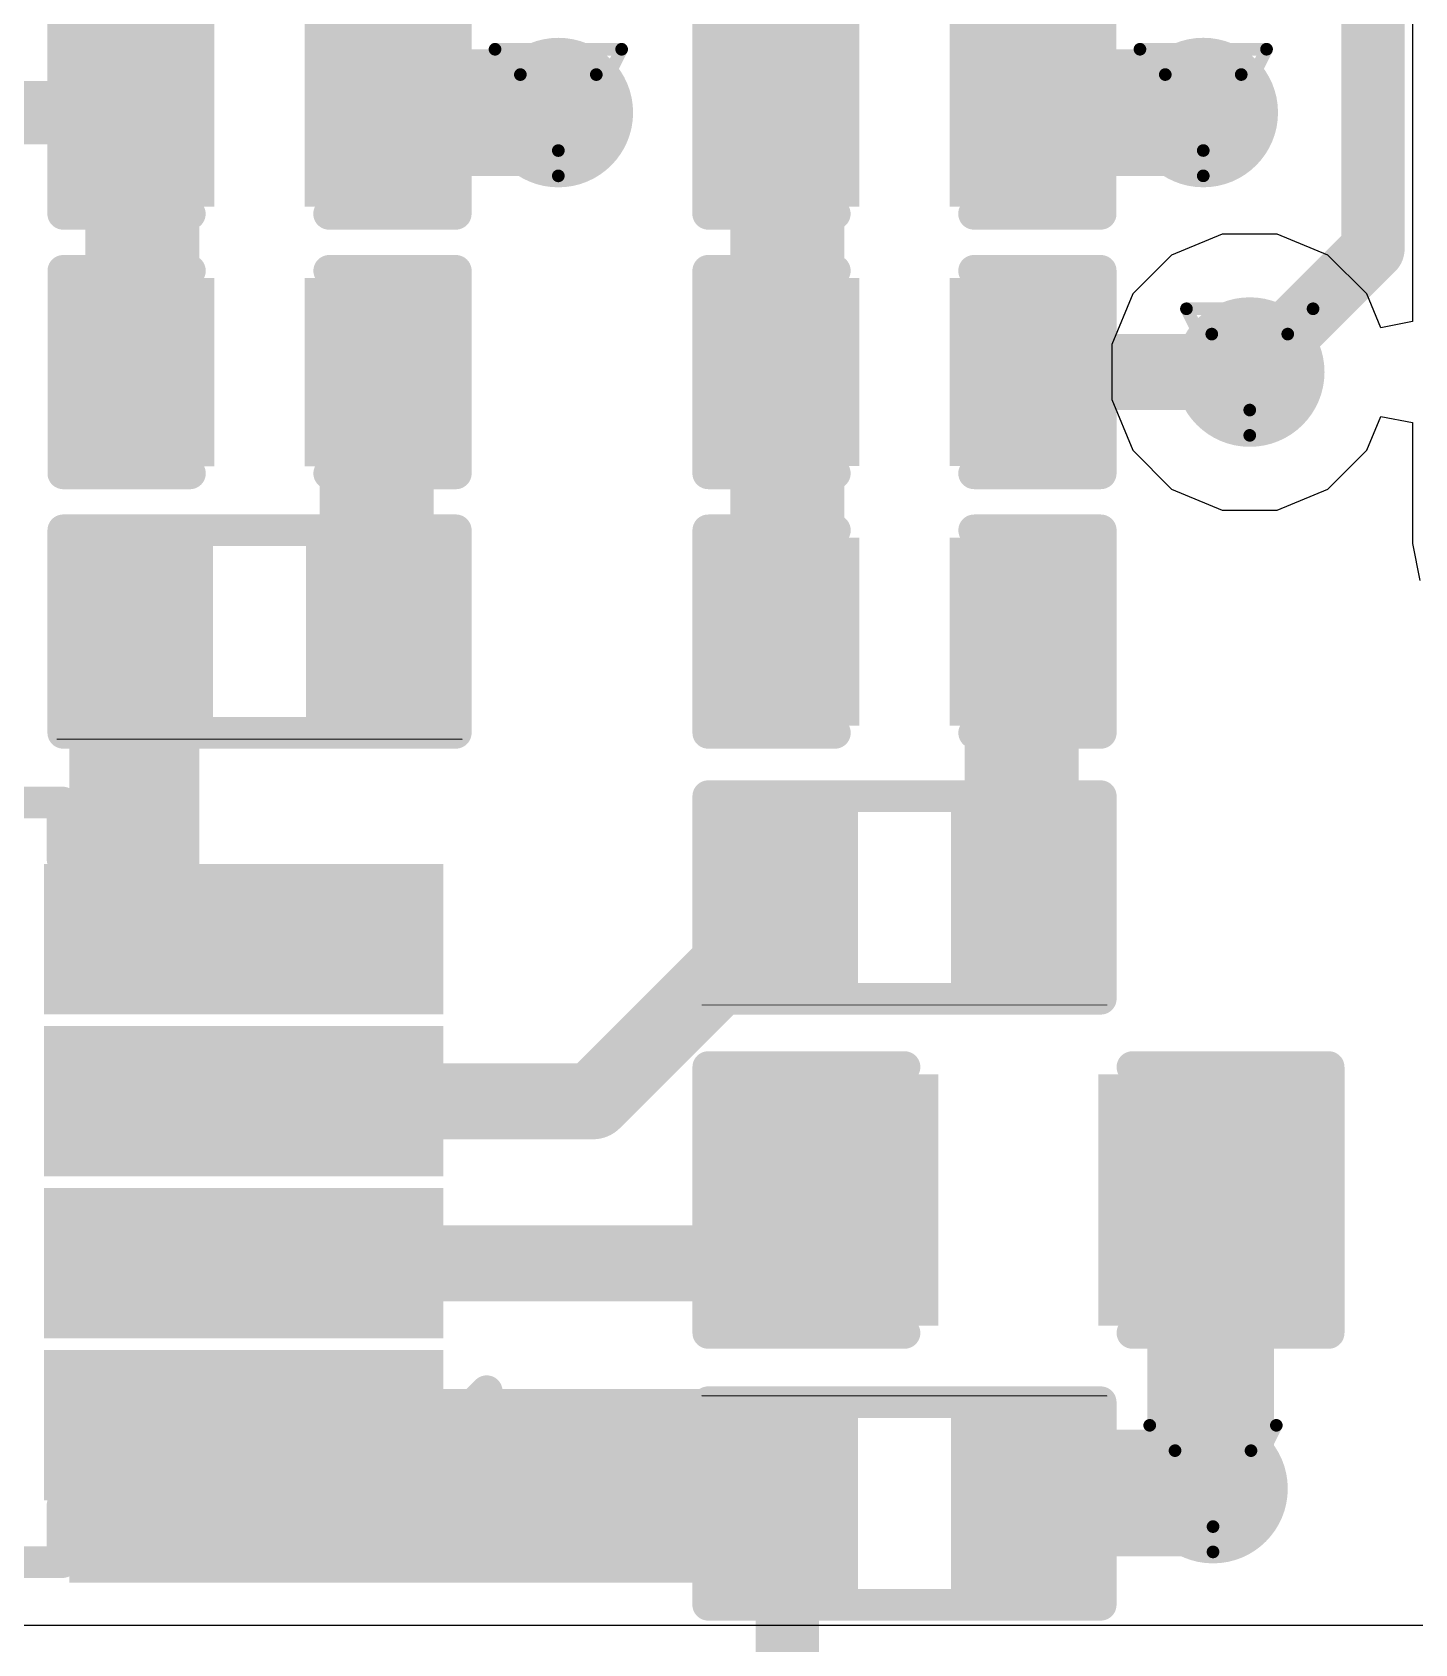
# Model space of a CAD drawing. Header units: inches. Extents: x -1 to 208, y -10 to 150.
# Drawn here: x 15.98 to 21.53, y 30 to 36.47 of the extents above; entities that cross this region are included whole.
import ezdxf

# ---------------------------------------------------------------- set-up
doc = ezdxf.new("R2010")
doc.units = ezdxf.units.IN
for name, color, linetype in [('Bottom Layer', 5, 'Continuous'), ('Drill Drawing', 1, 'Continuous'), ('Top Layer', 1, 'Continuous'), ('Top Overlay', 2, 'Continuous'), ('Top Paste', 8, 'Continuous'), ('Top Solder', 216, 'Continuous'), ('Via Holes', 16, 'Continuous')]:
    doc.layers.add(name, color=color, linetype=linetype)

# ---------------------------------------------------------------- blocks, each defined once
blk = doc.blocks.new('C___0603_1')
at = {"layer": 'Top Layer'}
for points in [[(-0.3809999999999999, 0.4445), (-0.3809999999999999, -0.4445), (-1.143, -0.4445), (-1.143, 0.4445)], [(1.143, 0.4445), (1.143, -0.4445), (0.3809999999999999, -0.4445), (0.3809999999999999, 0.4445)]]:
    blk.add_hatch(color=1, dxfattribs=at).paths.add_polyline_path(points)
at = {"layer": 'Top Paste'}
for points in [[(-0.3809999999999999, 0.4445), (-0.3809999999999999, -0.4445), (-1.143, -0.4445), (-1.143, 0.4445)], [(1.143, 0.4445), (1.143, -0.4445), (0.3809999999999999, -0.4445), (0.3809999999999999, 0.4445)]]:
    blk.add_hatch(color=8, dxfattribs=at).paths.add_polyline_path(points)
at = {"layer": 'Top Solder'}
for points in [[(-0.3210001199999999, 0.50449988), (-0.3210001199999999, -0.50449988), (-1.20299988, -0.50449988), (-1.20299988, 0.50449988)], [(1.20299988, 0.50449988), (1.20299988, -0.50449988), (0.3210001199999999, -0.50449988), (0.3210001199999999, 0.50449988)]]:
    blk.add_hatch(color=216, dxfattribs=at).paths.add_polyline_path(points)
at = {"layer": 'Top Overlay', "const_width": 0.127}
for points in [[(-1.2446, 0.5334), (-1.2446, -0.5334)], [(-0.4571999999999999, 0.5334), (-1.2446, 0.5334)], [(1.2446, 0.5334), (0.4571999999999999, 0.5334)], [(1.2446, 0.5334), (1.2446, -0.5334)], [(-0.4571999999999999, -0.5334), (-1.2446, -0.5334)], [(1.2446, -0.5334), (0.4571999999999999, -0.5334)]]:
    blk.add_lwpolyline(points, dxfattribs=at)
at = {"layer": 'Top Overlay', "const_width": 0.0635}
for points in [[(-1.27635, 0.5334, 1), (-1.21285, 0.5334, 1)], [(-1.27635, 0.5334, 1), (-1.21285, 0.5334, 1)], [(-0.4889499999999999, 0.5334, 1), (-0.42545, 0.5334, 1)], [(0.42545, 0.5334, 1), (0.4889499999999999, 0.5334, 1)], [(1.21285, 0.5334, 1), (1.27635, 0.5334, 1)], [(1.21285, 0.5334, 1), (1.27635, 0.5334, 1)], [(-1.27635, -0.5334, 1), (-1.21285, -0.5334, 1)], [(-1.27635, -0.5334, 1), (-1.21285, -0.5334, 1)], [(-0.4889499999999999, -0.5334, 1), (-0.42545, -0.5334, 1)], [(0.42545, -0.5334, 1), (0.4889499999999999, -0.5334, 1)], [(1.21285, -0.5334, 1), (1.27635, -0.5334, 1)], [(1.21285, -0.5334, 1), (1.27635, -0.5334, 1)]]:
    blk.add_lwpolyline(points, format="xyb", close=True, dxfattribs=at)
blk = doc.blocks.new('8_MSOP__0_118___3_00___W______11')
at = {"layer": 'Top Layer'}
for points in [[(-1.50000081, 1.17500146), (-1.50000081, 0.7750022599999999), (-2.90000055, 0.7750022599999999), (-2.90000055, 1.17500146)], [(2.90000055, 1.17500146), (2.90000055, 0.7750022599999999), (1.50000081, 0.7750022599999999), (1.50000081, 1.17500146)], [(-1.50000081, 0.52500022), (-1.50000081, 0.12500102), (-2.90000055, 0.1250010199999999), (-2.90000055, 0.52500022)], [(2.90000055, 0.52500022), (2.90000055, 0.12500102), (1.50000081, 0.1250010199999999), (1.50000081, 0.52500022)], [(-1.50000081, -0.12499848), (-1.50000081, -0.5249976799999999), (-2.90000055, -0.5249976799999999), (-2.90000055, -0.12499848)], [(2.90000055, -0.12499848), (2.90000055, -0.5249976799999999), (1.50000081, -0.5249976799999999), (1.50000081, -0.12499848)], [(-1.50000081, -0.77499972), (-1.50000081, -1.17499892), (-2.90000055, -1.17499892), (-2.90000055, -0.77499972)], [(2.90000055, -0.77499972), (2.90000055, -1.17499892), (1.50000081, -1.17499892), (1.50000081, -0.77499972)]]:
    blk.add_hatch(color=1, dxfattribs=at).paths.add_polyline_path(points)
at = {"layer": 'Top Paste'}
for points in [[(-1.50000081, 1.17500146), (-1.50000081, 0.7750022599999999), (-2.90000055, 0.7750022599999999), (-2.90000055, 1.17500146)], [(2.90000055, 1.17500146), (2.90000055, 0.7750022599999999), (1.50000081, 0.7750022599999999), (1.50000081, 1.17500146)], [(-1.50000081, 0.52500022), (-1.50000081, 0.12500102), (-2.90000055, 0.1250010199999999), (-2.90000055, 0.52500022)], [(2.90000055, 0.52500022), (2.90000055, 0.12500102), (1.50000081, 0.1250010199999999), (1.50000081, 0.52500022)], [(-1.50000081, -0.12499848), (-1.50000081, -0.5249976799999999), (-2.90000055, -0.5249976799999999), (-2.90000055, -0.12499848)], [(2.90000055, -0.12499848), (2.90000055, -0.5249976799999999), (1.50000081, -0.5249976799999999), (1.50000081, -0.12499848)], [(-1.50000081, -0.77499972), (-1.50000081, -1.17499892), (-2.90000055, -1.17499892), (-2.90000055, -0.77499972)], [(2.90000055, -0.77499972), (2.90000055, -1.17499892), (1.50000081, -1.17499892), (1.50000081, -0.77499972)]]:
    blk.add_hatch(color=8, dxfattribs=at).paths.add_polyline_path(points)
at = {"layer": 'Top Solder'}
for points in [[(-1.39840081, 1.27660146), (-1.39840081, 0.67340226), (-3.00160055, 0.67340226), (-3.00160055, 1.27660146)], [(3.00160055, 1.27660146), (3.00160055, 0.67340226), (1.39840081, 0.67340226), (1.39840081, 1.27660146)], [(-1.39840081, 0.62660022), (-1.39840081, 0.02340102), (-3.00160055, 0.02340102), (-3.00160055, 0.62660022)], [(3.00160055, 0.62660022), (3.00160055, 0.02340102), (1.39840081, 0.02340102), (1.39840081, 0.62660022)], [(-1.39840081, -0.02339848), (-1.39840081, -0.6265976799999999), (-3.00160055, -0.6265976799999999), (-3.00160055, -0.02339848)], [(3.00160055, -0.02339848), (3.00160055, -0.6265976799999999), (1.39840081, -0.6265976799999999), (1.39840081, -0.02339848)], [(-1.39840081, -0.6733997199999999), (-1.39840081, -1.27659892), (-3.00160055, -1.27659892), (-3.00160055, -0.6733997199999999)], [(3.00160055, -0.6733997199999999), (3.00160055, -1.27659892), (1.39840081, -1.27659892), (1.39840081, -0.6733997199999999)]]:
    blk.add_hatch(color=216, dxfattribs=at).paths.add_polyline_path(points)
at = {"layer": 'Top Overlay', "const_width": 0.127}
for points in [[(-1.4732, 1.524), (-1.4732, 1.2954)], [(1.4732, 1.524), (-1.4732, 1.524)], [(1.4732, 1.524), (1.4732, 1.2954)], [(-3.175, 1.0922), (-3.175, 0.8382)], [(-3.048, 0.9652), (-3.175, 1.0922)], [(-3.048, 0.9652), (-3.175, 0.8382)], [(-1.4732, -1.29539746), (-1.4732, -1.52399746)], [(1.4732, -1.29539746), (1.4732, -1.52399746)], [(1.4732, -1.52399746), (-1.4732, -1.52399746)]]:
    blk.add_lwpolyline(points, dxfattribs=at)
at = {"layer": 'Top Overlay', "const_width": 0.0635}
for points in [[(-1.50495, 1.524, 1), (-1.44145, 1.524, 1)], [(-1.50495, 1.524, 1), (-1.44145, 1.524, 1)], [(1.44145, 1.524, 1), (1.50495, 1.524, 1)], [(1.44145, 1.524, 1), (1.50495, 1.524, 1)], [(-1.50495, 1.2954, 1), (-1.44145, 1.2954, 1)], [(1.44145, 1.2954, 1), (1.50495, 1.2954, 1)], [(-3.20675, 1.0922, 1), (-3.14325, 1.0922, 1)], [(-3.20675, 1.0922, 1), (-3.14325, 1.0922, 1)], [(-3.07975, 0.9652, 1), (-3.01625, 0.9652, 1)], [(-3.07975, 0.9652, 1), (-3.01625, 0.9652, 1)], [(-3.20675, 0.8382, 1), (-3.14325, 0.8382, 1)], [(-3.20675, 0.8382, 1), (-3.14325, 0.8382, 1)], [(-1.50495, -1.29539746, 1), (-1.44145, -1.29539746, 1)], [(1.44145, -1.29539746, 1), (1.50495, -1.29539746, 1)], [(-1.50495, -1.52399746, 1), (-1.44145, -1.52399746, 1)], [(-1.50495, -1.52399746, 1), (-1.44145, -1.52399746, 1)], [(1.44145, -1.52399746, 1), (1.50495, -1.52399746, 1)], [(1.44145, -1.52399746, 1), (1.50495, -1.52399746, 1)]]:
    blk.add_lwpolyline(points, format="xyb", close=True, dxfattribs=at)
blk = doc.blocks.new('R___0402_27')
at = {"layer": 'Top Layer'}
for points in [[(-0.6985, -0.3175), (-0.6985, 0.3175), (-0.2412999999999999, 0.3175), (-0.2413, -0.3175)], [(0.2412999999999999, -0.3175), (0.2413, 0.3175), (0.6985, 0.3175), (0.6985, -0.3175)]]:
    blk.add_hatch(color=1, dxfattribs=at).paths.add_polyline_path(points)
at = {"layer": 'Top Paste'}
for points in [[(-0.6985, -0.3175), (-0.6985, 0.3175), (-0.2412999999999999, 0.3175), (-0.2413, -0.3175)], [(0.2412999999999999, -0.3175), (0.2413, 0.3175), (0.6985, 0.3175), (0.6985, -0.3175)]]:
    blk.add_hatch(color=8, dxfattribs=at).paths.add_polyline_path(points)
at = {"layer": 'Top Solder'}
for points in [[(-0.75350116, -0.37250116), (-0.75350116, 0.37250116), (-0.1862988399999999, 0.37250116), (-0.18629884, -0.37250116)], [(0.1862988399999999, -0.37250116), (0.18629884, 0.37250116), (0.75350116, 0.37250116), (0.75350116, -0.37250116)]]:
    blk.add_hatch(color=216, dxfattribs=at).paths.add_polyline_path(points)
at = {"layer": 'Top Overlay'}
for points, const_width in [([(0.7874, 0.4064), (-0.7874, 0.4064)], 0.127), ([(-0.7874, 0.4064), (-0.7874, -0.4064)], 0.127), ([(0.7874, 0.4064), (0.7874, -0.4064)], 0.127), ([(0.7874, -0.4064), (-0.7874, -0.4064)], 0.127), ([(0.8128, -0.4318), (-0.8128, -0.4318)], 0.0032258)]:
    blk.add_lwpolyline(points, dxfattribs=dict(at, const_width=const_width))
for points, const_width in [([(-0.8191499999999999, 0.4064, 1), (-0.7556499999999999, 0.4064, 1)], 0.0635), ([(-0.8191499999999999, 0.4064, 1), (-0.7556499999999999, 0.4064, 1)], 0.0635), ([(0.7556499999999999, 0.4064, 1), (0.8191499999999999, 0.4064, 1)], 0.0635), ([(0.7556499999999999, 0.4064, 1), (0.8191499999999999, 0.4064, 1)], 0.0635), ([(-0.8191499999999999, -0.4064, 1), (-0.7556499999999999, -0.4064, 1)], 0.0635), ([(-0.8191499999999999, -0.4064, 1), (-0.7556499999999999, -0.4064, 1)], 0.0635), ([(0.7556499999999999, -0.4064, 1), (0.8191499999999999, -0.4064, 1)], 0.0635), ([(0.7556499999999999, -0.4064, 1), (0.8191499999999999, -0.4064, 1)], 0.0635), ([(-0.81360518, -0.4318, 1), (-0.8119948199999999, -0.4318, 1)], 0.0016129), ([(0.8119948199999999, -0.4318, 1), (0.81360518, -0.4318, 1)], 0.0016129)]:
    blk.add_lwpolyline(points, format="xyb", close=True, dxfattribs=dict(at, const_width=const_width))
blk = doc.blocks.new('R___0402_47')
at = {"layer": 'Top Layer'}
for points in [[(-0.6985, -0.3175), (-0.6985, 0.3175), (-0.2412999999999999, 0.3175), (-0.2413, -0.3175)], [(0.2412999999999999, -0.3175), (0.2413, 0.3175), (0.6985, 0.3175), (0.6985, -0.3175)]]:
    blk.add_hatch(color=1, dxfattribs=at).paths.add_polyline_path(points)
at = {"layer": 'Top Paste'}
for points in [[(-0.6985, -0.3175), (-0.6985, 0.3175), (-0.2412999999999999, 0.3175), (-0.2413, -0.3175)], [(0.2412999999999999, -0.3175), (0.2413, 0.3175), (0.6985, 0.3175), (0.6985, -0.3175)]]:
    blk.add_hatch(color=8, dxfattribs=at).paths.add_polyline_path(points)
at = {"layer": 'Top Solder'}
for points in [[(-0.75350116, -0.37250116), (-0.75350116, 0.37250116), (-0.1862988399999999, 0.37250116), (-0.18629884, -0.37250116)], [(0.1862988399999999, -0.37250116), (0.18629884, 0.37250116), (0.75350116, 0.37250116), (0.75350116, -0.37250116)]]:
    blk.add_hatch(color=216, dxfattribs=at).paths.add_polyline_path(points)
at = {"layer": 'Top Overlay'}
for points, const_width in [([(-0.7874, -0.4064), (-0.7874, 0.4064)], 0.127), ([(-0.7874, 0.4064), (0.7874, 0.4064)], 0.127), ([(0.7874, -0.4064), (0.7874, 0.4064)], 0.127), ([(-0.7874, -0.4064), (0.7874, -0.4064)], 0.127), ([(-0.8128, -0.4318), (0.8128, -0.4318)], 0.0032258)]:
    blk.add_lwpolyline(points, dxfattribs=dict(at, const_width=const_width))
for points, const_width in [([(-0.8191499999999999, 0.4064, 1), (-0.7556499999999999, 0.4064, 1)], 0.0635), ([(-0.8191499999999999, 0.4064, 1), (-0.7556499999999999, 0.4064, 1)], 0.0635), ([(0.7556499999999999, 0.4064, 1), (0.8191499999999999, 0.4064, 1)], 0.0635), ([(0.7556499999999999, 0.4064, 1), (0.8191499999999999, 0.4064, 1)], 0.0635), ([(-0.8191499999999999, -0.4064, 1), (-0.7556499999999999, -0.4064, 1)], 0.0635), ([(-0.8191499999999999, -0.4064, 1), (-0.7556499999999999, -0.4064, 1)], 0.0635), ([(0.7556499999999999, -0.4064, 1), (0.8191499999999999, -0.4064, 1)], 0.0635), ([(0.7556499999999999, -0.4064, 1), (0.8191499999999999, -0.4064, 1)], 0.0635), ([(-0.81360518, -0.4318, 1), (-0.8119948199999999, -0.4318, 1)], 0.0016129), ([(0.8119948199999999, -0.4318, 1), (0.81360518, -0.4318, 1)], 0.0016129)]:
    blk.add_lwpolyline(points, format="xyb", close=True, dxfattribs=dict(at, const_width=const_width))
blk = doc.blocks.new('R___0402_51')
at = {"layer": 'Top Layer'}
for points in [[(-0.6985, -0.3175), (-0.6985, 0.3175), (-0.2412999999999999, 0.3175), (-0.2413, -0.3175)], [(0.2412999999999999, -0.3175), (0.2413, 0.3175), (0.6985, 0.3175), (0.6985, -0.3175)]]:
    blk.add_hatch(color=1, dxfattribs=at).paths.add_polyline_path(points)
at = {"layer": 'Top Paste'}
for points in [[(-0.6985, -0.3175), (-0.6985, 0.3175), (-0.2412999999999999, 0.3175), (-0.2413, -0.3175)], [(0.2412999999999999, -0.3175), (0.2413, 0.3175), (0.6985, 0.3175), (0.6985, -0.3175)]]:
    blk.add_hatch(color=8, dxfattribs=at).paths.add_polyline_path(points)
at = {"layer": 'Top Solder'}
for points in [[(-0.75350116, -0.37250116), (-0.75350116, 0.37250116), (-0.1862988399999999, 0.37250116), (-0.18629884, -0.37250116)], [(0.1862988399999999, -0.37250116), (0.18629884, 0.37250116), (0.75350116, 0.37250116), (0.75350116, -0.37250116)]]:
    blk.add_hatch(color=216, dxfattribs=at).paths.add_polyline_path(points)
at = {"layer": 'Top Overlay'}
for points, const_width in [([(-0.7874, -0.4064), (-0.7874, 0.4064)], 0.127), ([(-0.7874, 0.4064), (0.7874, 0.4064)], 0.127), ([(0.7874, -0.4064), (0.7874, 0.4064)], 0.127), ([(-0.7874, -0.4064), (0.7874, -0.4064)], 0.127), ([(-0.8128, -0.4318), (0.8128, -0.4318)], 0.0032258)]:
    blk.add_lwpolyline(points, dxfattribs=dict(at, const_width=const_width))
for points, const_width in [([(-0.8191499999999999, 0.4064, 1), (-0.7556499999999999, 0.4064, 1)], 0.0635), ([(-0.8191499999999999, 0.4064, 1), (-0.7556499999999999, 0.4064, 1)], 0.0635), ([(0.7556499999999999, 0.4064, 1), (0.8191499999999999, 0.4064, 1)], 0.0635), ([(0.7556499999999999, 0.4064, 1), (0.8191499999999999, 0.4064, 1)], 0.0635), ([(-0.8191499999999999, -0.4064, 1), (-0.7556499999999999, -0.4064, 1)], 0.0635), ([(-0.8191499999999999, -0.4064, 1), (-0.7556499999999999, -0.4064, 1)], 0.0635), ([(0.7556499999999999, -0.4064, 1), (0.8191499999999999, -0.4064, 1)], 0.0635), ([(0.7556499999999999, -0.4064, 1), (0.8191499999999999, -0.4064, 1)], 0.0635), ([(-0.81360518, -0.4318, 1), (-0.8119948199999999, -0.4318, 1)], 0.0016129), ([(0.8119948199999999, -0.4318, 1), (0.81360518, -0.4318, 1)], 0.0016129)]:
    blk.add_lwpolyline(points, format="xyb", close=True, dxfattribs=dict(at, const_width=const_width))
blk = doc.blocks.new('C___0402_147')
at = {"layer": 'Top Layer'}
for points in [[(-0.6985, -0.3175), (-0.6985, 0.3175), (-0.2412999999999999, 0.3175), (-0.2413, -0.3175)], [(0.2412999999999999, -0.3175), (0.2413, 0.3175), (0.6985, 0.3175), (0.6985, -0.3175)]]:
    blk.add_hatch(color=1, dxfattribs=at).paths.add_polyline_path(points)
at = {"layer": 'Top Paste'}
for points in [[(-0.6985, -0.3175), (-0.6985, 0.3175), (-0.2412999999999999, 0.3175), (-0.2413, -0.3175)], [(0.2412999999999999, -0.3175), (0.2413, 0.3175), (0.6985, 0.3175), (0.6985, -0.3175)]]:
    blk.add_hatch(color=8, dxfattribs=at).paths.add_polyline_path(points)
at = {"layer": 'Top Solder'}
for points in [[(-0.7584998799999999, -0.37749988), (-0.7584998799999999, 0.37749988), (-0.18130012, 0.37749988), (-0.18130012, -0.37749988)], [(0.18130012, -0.37749988), (0.18130012, 0.37749988), (0.7584998799999999, 0.37749988), (0.7584998799999999, -0.37749988)]]:
    blk.add_hatch(color=216, dxfattribs=at).paths.add_polyline_path(points)
at = {"layer": 'Top Overlay', "const_width": 0.127}
for points in [[(-0.2794, 0.4064), (-0.7874, 0.4064)], [(-0.7874, 0.4064), (-0.7874, -0.4064)], [(0.7874, 0.4064), (0.2794, 0.4064)], [(0.7874, 0.4064), (0.7874, -0.4064)], [(-0.2794, -0.4064), (-0.7874, -0.4064)], [(0.7874, -0.4064), (0.2794, -0.4064)]]:
    blk.add_lwpolyline(points, dxfattribs=at)
at = {"layer": 'Top Overlay', "const_width": 0.0635}
for points in [[(-0.8191499999999999, 0.4064, 1), (-0.7556499999999999, 0.4064, 1)], [(-0.8191499999999999, 0.4064, 1), (-0.7556499999999999, 0.4064, 1)], [(-0.31115, 0.4064, 1), (-0.24765, 0.4064, 1)], [(0.24765, 0.4064, 1), (0.31115, 0.4064, 1)], [(0.7556499999999999, 0.4064, 1), (0.8191499999999999, 0.4064, 1)], [(0.7556499999999999, 0.4064, 1), (0.8191499999999999, 0.4064, 1)], [(-0.8191499999999999, -0.4064, 1), (-0.7556499999999999, -0.4064, 1)], [(-0.8191499999999999, -0.4064, 1), (-0.7556499999999999, -0.4064, 1)], [(-0.31115, -0.4064, 1), (-0.24765, -0.4064, 1)], [(0.24765, -0.4064, 1), (0.31115, -0.4064, 1)], [(0.7556499999999999, -0.4064, 1), (0.8191499999999999, -0.4064, 1)], [(0.7556499999999999, -0.4064, 1), (0.8191499999999999, -0.4064, 1)]]:
    blk.add_lwpolyline(points, format="xyb", close=True, dxfattribs=at)
blk = doc.blocks.new('C___0402_148')
at = {"layer": 'Top Layer'}
for points in [[(-0.6985, -0.3175), (-0.6985, 0.3175), (-0.2412999999999999, 0.3175), (-0.2413, -0.3175)], [(0.2412999999999999, -0.3175), (0.2413, 0.3175), (0.6985, 0.3175), (0.6985, -0.3175)]]:
    blk.add_hatch(color=1, dxfattribs=at).paths.add_polyline_path(points)
at = {"layer": 'Top Paste'}
for points in [[(-0.6985, -0.3175), (-0.6985, 0.3175), (-0.2412999999999999, 0.3175), (-0.2413, -0.3175)], [(0.2412999999999999, -0.3175), (0.2413, 0.3175), (0.6985, 0.3175), (0.6985, -0.3175)]]:
    blk.add_hatch(color=8, dxfattribs=at).paths.add_polyline_path(points)
at = {"layer": 'Top Solder'}
for points in [[(-0.7584998799999999, -0.37749988), (-0.7584998799999999, 0.37749988), (-0.18130012, 0.37749988), (-0.18130012, -0.37749988)], [(0.18130012, -0.37749988), (0.18130012, 0.37749988), (0.7584998799999999, 0.37749988), (0.7584998799999999, -0.37749988)]]:
    blk.add_hatch(color=216, dxfattribs=at).paths.add_polyline_path(points)
at = {"layer": 'Top Overlay', "const_width": 0.127}
for points in [[(-0.2794, 0.4064), (-0.7874, 0.4064)], [(-0.7874, 0.4064), (-0.7874, -0.4064)], [(0.7874, 0.4064), (0.2794, 0.4064)], [(0.7874, 0.4064), (0.7874, -0.4064)], [(-0.2794, -0.4064), (-0.7874, -0.4064)], [(0.7874, -0.4064), (0.2794, -0.4064)]]:
    blk.add_lwpolyline(points, dxfattribs=at)
at = {"layer": 'Top Overlay', "const_width": 0.0635}
for points in [[(-0.8191499999999999, 0.4064, 1), (-0.7556499999999999, 0.4064, 1)], [(-0.8191499999999999, 0.4064, 1), (-0.7556499999999999, 0.4064, 1)], [(-0.31115, 0.4064, 1), (-0.24765, 0.4064, 1)], [(0.24765, 0.4064, 1), (0.31115, 0.4064, 1)], [(0.7556499999999999, 0.4064, 1), (0.8191499999999999, 0.4064, 1)], [(0.7556499999999999, 0.4064, 1), (0.8191499999999999, 0.4064, 1)], [(-0.8191499999999999, -0.4064, 1), (-0.7556499999999999, -0.4064, 1)], [(-0.8191499999999999, -0.4064, 1), (-0.7556499999999999, -0.4064, 1)], [(-0.31115, -0.4064, 1), (-0.24765, -0.4064, 1)], [(0.24765, -0.4064, 1), (0.31115, -0.4064, 1)], [(0.7556499999999999, -0.4064, 1), (0.8191499999999999, -0.4064, 1)], [(0.7556499999999999, -0.4064, 1), (0.8191499999999999, -0.4064, 1)]]:
    blk.add_lwpolyline(points, format="xyb", close=True, dxfattribs=at)
blk = doc.blocks.new('C___0402_149')
at = {"layer": 'Top Layer'}
for points in [[(-0.6985, -0.3175), (-0.6985, 0.3175), (-0.2412999999999999, 0.3175), (-0.2413, -0.3175)], [(0.2412999999999999, -0.3175), (0.2413, 0.3175), (0.6985, 0.3175), (0.6985, -0.3175)]]:
    blk.add_hatch(color=1, dxfattribs=at).paths.add_polyline_path(points)
at = {"layer": 'Top Paste'}
for points in [[(-0.6985, -0.3175), (-0.6985, 0.3175), (-0.2412999999999999, 0.3175), (-0.2413, -0.3175)], [(0.2412999999999999, -0.3175), (0.2413, 0.3175), (0.6985, 0.3175), (0.6985, -0.3175)]]:
    blk.add_hatch(color=8, dxfattribs=at).paths.add_polyline_path(points)
at = {"layer": 'Top Solder'}
for points in [[(-0.7584998799999999, -0.37749988), (-0.7584998799999999, 0.37749988), (-0.18130012, 0.37749988), (-0.18130012, -0.37749988)], [(0.18130012, -0.37749988), (0.18130012, 0.37749988), (0.7584998799999999, 0.37749988), (0.7584998799999999, -0.37749988)]]:
    blk.add_hatch(color=216, dxfattribs=at).paths.add_polyline_path(points)
at = {"layer": 'Top Overlay', "const_width": 0.127}
for points in [[(-0.2794, 0.4064), (-0.7874, 0.4064)], [(-0.7874, 0.4064), (-0.7874, -0.4064)], [(0.7874, 0.4064), (0.2794, 0.4064)], [(0.7874, 0.4064), (0.7874, -0.4064)], [(-0.2794, -0.4064), (-0.7874, -0.4064)], [(0.7874, -0.4064), (0.2794, -0.4064)]]:
    blk.add_lwpolyline(points, dxfattribs=at)
at = {"layer": 'Top Overlay', "const_width": 0.0635}
for points in [[(-0.8191499999999999, 0.4064, 1), (-0.7556499999999999, 0.4064, 1)], [(-0.8191499999999999, 0.4064, 1), (-0.7556499999999999, 0.4064, 1)], [(-0.31115, 0.4064, 1), (-0.24765, 0.4064, 1)], [(0.24765, 0.4064, 1), (0.31115, 0.4064, 1)], [(0.7556499999999999, 0.4064, 1), (0.8191499999999999, 0.4064, 1)], [(0.7556499999999999, 0.4064, 1), (0.8191499999999999, 0.4064, 1)], [(-0.8191499999999999, -0.4064, 1), (-0.7556499999999999, -0.4064, 1)], [(-0.8191499999999999, -0.4064, 1), (-0.7556499999999999, -0.4064, 1)], [(-0.31115, -0.4064, 1), (-0.24765, -0.4064, 1)], [(0.24765, -0.4064, 1), (0.31115, -0.4064, 1)], [(0.7556499999999999, -0.4064, 1), (0.8191499999999999, -0.4064, 1)], [(0.7556499999999999, -0.4064, 1), (0.8191499999999999, -0.4064, 1)]]:
    blk.add_lwpolyline(points, format="xyb", close=True, dxfattribs=at)
blk = doc.blocks.new('C___0402_150')
at = {"layer": 'Top Layer'}
for points in [[(-0.6985, -0.3175), (-0.6985, 0.3175), (-0.2412999999999999, 0.3175), (-0.2413, -0.3175)], [(0.2412999999999999, -0.3175), (0.2413, 0.3175), (0.6985, 0.3175), (0.6985, -0.3175)]]:
    blk.add_hatch(color=1, dxfattribs=at).paths.add_polyline_path(points)
at = {"layer": 'Top Paste'}
for points in [[(-0.6985, -0.3175), (-0.6985, 0.3175), (-0.2412999999999999, 0.3175), (-0.2413, -0.3175)], [(0.2412999999999999, -0.3175), (0.2413, 0.3175), (0.6985, 0.3175), (0.6985, -0.3175)]]:
    blk.add_hatch(color=8, dxfattribs=at).paths.add_polyline_path(points)
at = {"layer": 'Top Solder'}
for points in [[(-0.7584998799999999, -0.37749988), (-0.7584998799999999, 0.37749988), (-0.18130012, 0.37749988), (-0.18130012, -0.37749988)], [(0.18130012, -0.37749988), (0.18130012, 0.37749988), (0.7584998799999999, 0.37749988), (0.7584998799999999, -0.37749988)]]:
    blk.add_hatch(color=216, dxfattribs=at).paths.add_polyline_path(points)
at = {"layer": 'Top Overlay', "const_width": 0.127}
for points in [[(-0.2794, 0.4064), (-0.7874, 0.4064)], [(-0.7874, 0.4064), (-0.7874, -0.4064)], [(0.7874, 0.4064), (0.2794, 0.4064)], [(0.7874, 0.4064), (0.7874, -0.4064)], [(-0.2794, -0.4064), (-0.7874, -0.4064)], [(0.7874, -0.4064), (0.2794, -0.4064)]]:
    blk.add_lwpolyline(points, dxfattribs=at)
at = {"layer": 'Top Overlay', "const_width": 0.0635}
for points in [[(-0.8191499999999999, 0.4064, 1), (-0.7556499999999999, 0.4064, 1)], [(-0.8191499999999999, 0.4064, 1), (-0.7556499999999999, 0.4064, 1)], [(-0.31115, 0.4064, 1), (-0.24765, 0.4064, 1)], [(0.24765, 0.4064, 1), (0.31115, 0.4064, 1)], [(0.7556499999999999, 0.4064, 1), (0.8191499999999999, 0.4064, 1)], [(0.7556499999999999, 0.4064, 1), (0.8191499999999999, 0.4064, 1)], [(-0.8191499999999999, -0.4064, 1), (-0.7556499999999999, -0.4064, 1)], [(-0.8191499999999999, -0.4064, 1), (-0.7556499999999999, -0.4064, 1)], [(-0.31115, -0.4064, 1), (-0.24765, -0.4064, 1)], [(0.24765, -0.4064, 1), (0.31115, -0.4064, 1)], [(0.7556499999999999, -0.4064, 1), (0.8191499999999999, -0.4064, 1)], [(0.7556499999999999, -0.4064, 1), (0.8191499999999999, -0.4064, 1)]]:
    blk.add_lwpolyline(points, format="xyb", close=True, dxfattribs=at)
blk = doc.blocks.new('C___0402_151')
at = {"layer": 'Top Layer'}
for points in [[(-0.6985, -0.3175), (-0.6985, 0.3175), (-0.2412999999999999, 0.3175), (-0.2413, -0.3175)], [(0.2412999999999999, -0.3175), (0.2413, 0.3175), (0.6985, 0.3175), (0.6985, -0.3175)]]:
    blk.add_hatch(color=1, dxfattribs=at).paths.add_polyline_path(points)
at = {"layer": 'Top Paste'}
for points in [[(-0.6985, -0.3175), (-0.6985, 0.3175), (-0.2412999999999999, 0.3175), (-0.2413, -0.3175)], [(0.2412999999999999, -0.3175), (0.2413, 0.3175), (0.6985, 0.3175), (0.6985, -0.3175)]]:
    blk.add_hatch(color=8, dxfattribs=at).paths.add_polyline_path(points)
at = {"layer": 'Top Solder'}
for points in [[(-0.7584998799999999, -0.37749988), (-0.7584998799999999, 0.37749988), (-0.18130012, 0.37749988), (-0.18130012, -0.37749988)], [(0.18130012, -0.37749988), (0.18130012, 0.37749988), (0.7584998799999999, 0.37749988), (0.7584998799999999, -0.37749988)]]:
    blk.add_hatch(color=216, dxfattribs=at).paths.add_polyline_path(points)
at = {"layer": 'Top Overlay', "const_width": 0.127}
for points in [[(-0.2794, 0.4064), (-0.7874, 0.4064)], [(-0.7874, 0.4064), (-0.7874, -0.4064)], [(0.7874, 0.4064), (0.2794, 0.4064)], [(0.7874, 0.4064), (0.7874, -0.4064)], [(-0.2794, -0.4064), (-0.7874, -0.4064)], [(0.7874, -0.4064), (0.2794, -0.4064)]]:
    blk.add_lwpolyline(points, dxfattribs=at)
at = {"layer": 'Top Overlay', "const_width": 0.0635}
for points in [[(-0.8191499999999999, 0.4064, 1), (-0.7556499999999999, 0.4064, 1)], [(-0.8191499999999999, 0.4064, 1), (-0.7556499999999999, 0.4064, 1)], [(-0.31115, 0.4064, 1), (-0.24765, 0.4064, 1)], [(0.24765, 0.4064, 1), (0.31115, 0.4064, 1)], [(0.7556499999999999, 0.4064, 1), (0.8191499999999999, 0.4064, 1)], [(0.7556499999999999, 0.4064, 1), (0.8191499999999999, 0.4064, 1)], [(-0.8191499999999999, -0.4064, 1), (-0.7556499999999999, -0.4064, 1)], [(-0.8191499999999999, -0.4064, 1), (-0.7556499999999999, -0.4064, 1)], [(-0.31115, -0.4064, 1), (-0.24765, -0.4064, 1)], [(0.24765, -0.4064, 1), (0.31115, -0.4064, 1)], [(0.7556499999999999, -0.4064, 1), (0.8191499999999999, -0.4064, 1)], [(0.7556499999999999, -0.4064, 1), (0.8191499999999999, -0.4064, 1)]]:
    blk.add_lwpolyline(points, format="xyb", close=True, dxfattribs=at)

msp = doc.modelspace()

# ---------------------------------------------------------------- hatches: boundary and pattern name
at = {"layer": 'Bottom Layer'}
h = msp.add_hatch(color=5, dxfattribs=at)
edge = h.paths.add_edge_path()
edge.add_arc((18.09274258, 36.14403744), 0.2999994, 0, 360)
h = msp.add_hatch(color=5, dxfattribs=at)
edge = h.paths.add_edge_path()
edge.add_arc((20.68039806, 36.1442), 0.2999994, 0, 360)
h = msp.add_hatch(color=5, dxfattribs=at)
edge = h.paths.add_edge_path()
edge.add_arc((20.86693058, 35.10279999999999), 0.2999994, 0, 360)
h = msp.add_hatch(color=5, dxfattribs=at)
edge = h.paths.add_edge_path()
edge.add_arc((20.71951406, 30.62243811999999), 0.2999994, 0, 360)
at = {"layer": 'Top Layer'}
for points in [[(16.65277086, 36.46121486), (16.19557086, 36.46121486), (16.19557086, 34.78513998), (16.65277086, 34.78513998)], [(19.24050762, 36.46170254), (18.78330762, 36.46170254), (18.78330762, 33.74390254), (19.24050762, 33.74390254)], [(17.5924083, 35.42013997999999), (17.1352083, 35.42013997999999), (17.1352083, 33.7440651), (17.5924083, 33.7440651)], [(20.18030762, 34.40397742), (19.72310762, 34.40397742), (19.72310762, 32.72790254), (20.18030762, 32.72790254)], [(16.6526083, 34.37906002), (16.13039954, 34.37906002), (16.13039954, 32.84228382), (16.6526083, 32.84228382)], [(19.24025616, 31.02239668), (16.13040208, 31.02239668), (16.13040208, 30.24525828), (19.24025616, 30.24525828)]]:
    msp.add_hatch(color=1, dxfattribs=at).paths.add_polyline_path(points)
h = msp.add_hatch(color=1, dxfattribs=at)
edge = h.paths.add_edge_path()
edge.add_arc((18.09274258, 36.14403744), 0.2999994, 0, 360)
h = msp.add_hatch(color=1, dxfattribs=at)
edge = h.paths.add_edge_path()
edge.add_arc((20.68039806, 36.1442), 0.2999994, 0, 360)
h = msp.add_hatch(color=1, dxfattribs=at)
edge = h.paths.add_edge_path()
edge.add_arc((20.86693058, 35.10279999999999), 0.2999994, 0, 360)
h = msp.add_hatch(color=1, dxfattribs=at)
edge = h.paths.add_edge_path()
edge.add_arc((20.71951406, 30.62243811999999), 0.2999994, 0, 360)
at = {"layer": 'Via Holes'}
h = msp.add_hatch(color=7, dxfattribs=at)
edge = h.paths.add_edge_path()
edge.add_arc((18.09274258, 36.14403744), 0.1499997, 0, 360)
h = msp.add_hatch(color=7, dxfattribs=at)
edge = h.paths.add_edge_path()
edge.add_arc((20.68039806, 36.1442), 0.1499997, 0, 360)
h = msp.add_hatch(color=7, dxfattribs=at)
edge = h.paths.add_edge_path()
edge.add_arc((20.86693058, 35.10279999999999), 0.1499997, 0, 360)
h = msp.add_hatch(color=7, dxfattribs=at)
edge = h.paths.add_edge_path()
edge.add_arc((20.71951406, 30.62243811999999), 0.1499997, 0, 360)

# ---------------------------------------------------------------- linework, layer by layer
at = {"layer": 'Bottom Layer'}
for p, q in [((21.51996204, 36.804854), (21.51996204, 35.30578156)), ((20.75673268, 35.6567994), (20.55311612, 35.5724587)), ((20.97712848, 35.6567994), (20.75673268, 35.6567994)), ((21.18074504, 35.5724587), (20.97712848, 35.6567994)), ((20.55311612, 35.5724587), (20.39727188, 35.41661446)), ((21.33658928, 35.41661446), (21.18074504, 35.5724587)), ((20.39727188, 35.41661446), (20.31293118, 35.2129979)), ((21.39296204, 35.28052126), (21.33658928, 35.41661446)), ((21.51996204, 35.30578156), (21.39296204, 35.28052126)), ((20.31293118, 35.2129979), (20.31293118, 34.9926021)), ((20.31293118, 34.9926021), (20.39727188, 34.78898554)), ((21.33658928, 34.78898554), (21.39296204, 34.92507874)), ((21.39296204, 34.92507874), (21.51996204, 34.89981844)), ((21.51996204, 34.89981844), (21.51996204, 34.41496799999999)), ((20.39727188, 34.78898554), (20.55311612, 34.6331413)), ((21.18074504, 34.6331413), (21.33658928, 34.78898554)), ((20.55311612, 34.6331413), (20.75673268, 34.5488006)), ((20.97712848, 34.5488006), (21.18074504, 34.6331413)), ((20.75673268, 34.5488006), (20.97712848, 34.5488006)), ((21.51996204, 34.41496799999999), (21.54953272, 34.26630942)), ((21.82265892, 30.0736), (4.784598, 30.0736))]:
    msp.add_line(p, q, dxfattribs=at)
at = {"layer": 'Drill Drawing', "const_width": 0.0508}
for points in [[(17.83874258, 36.39803744), (18.34674258, 36.39803744)], [(17.83874258, 36.39803744), (18.09274258, 35.89003744)], [(18.09274258, 35.89003744), (18.34674258, 36.39803744)], [(20.42639806, 36.3982), (20.93439806, 36.3982)], [(20.42639806, 36.3982), (20.68039806, 35.8902)], [(20.68039806, 35.8902), (20.93439806, 36.3982)], [(17.94034258, 36.29643744), (18.24514258, 36.29643744)], [(17.94034258, 36.29643744), (18.09274258, 35.99163744)], [(18.09274258, 35.99163744), (18.24514258, 36.29643744)], [(20.52799806, 36.2966), (20.83279806, 36.2966)], [(20.52799806, 36.2966), (20.68039806, 35.9918)], [(20.68039806, 35.9918), (20.83279806, 36.2966)], [(20.61293058, 35.35679999999999), (21.12093058, 35.35679999999999)], [(20.61293058, 35.35679999999999), (20.86693058, 34.8488)], [(20.86693058, 34.8488), (21.12093058, 35.35679999999999)], [(20.71453058, 35.25519999999999), (21.01933058, 35.25519999999999)], [(20.71453058, 35.25519999999999), (20.86693058, 34.95039999999999)], [(20.86693058, 34.95039999999999), (21.01933058, 35.25519999999999)], [(20.46551406, 30.87643812), (20.97351406, 30.87643812)], [(20.46551406, 30.87643812), (20.71951406, 30.36843812)], [(20.71951406, 30.36843812), (20.97351406, 30.87643812)], [(20.56711406, 30.77483811999999), (20.87191406, 30.77483811999999)], [(20.56711406, 30.77483811999999), (20.71951406, 30.47003811999999)], [(20.71951406, 30.47003811999999), (20.87191406, 30.77483811999999)]]:
    msp.add_lwpolyline(points, dxfattribs=at)
at = {"layer": 'Drill Drawing', "const_width": 0.0254}
for points in [[(17.82604258, 36.39803744, 1), (17.85144258, 36.39803744, 1)], [(17.82604258, 36.39803744, 1), (17.85144258, 36.39803744, 1)], [(18.33404258, 36.39803744, 1), (18.35944258, 36.39803744, 1)], [(18.33404258, 36.39803744, 1), (18.35944258, 36.39803744, 1)], [(20.41369806, 36.3982, 1), (20.43909806, 36.3982, 1)], [(20.41369806, 36.3982, 1), (20.43909806, 36.3982, 1)], [(20.92169806, 36.3982, 1), (20.94709806, 36.3982, 1)], [(20.92169806, 36.3982, 1), (20.94709806, 36.3982, 1)], [(17.92764258, 36.29643744, 1), (17.95304258, 36.29643744, 1)], [(17.92764258, 36.29643744, 1), (17.95304258, 36.29643744, 1)], [(18.23244258, 36.29643744, 1), (18.25784258, 36.29643744, 1)], [(18.23244258, 36.29643744, 1), (18.25784258, 36.29643744, 1)], [(20.51529806, 36.2966, 1), (20.54069806, 36.2966, 1)], [(20.51529806, 36.2966, 1), (20.54069806, 36.2966, 1)], [(20.82009806, 36.2966, 1), (20.84549806, 36.2966, 1)], [(20.82009806, 36.2966, 1), (20.84549806, 36.2966, 1)], [(18.08004258, 35.99163744, 1), (18.10544258, 35.99163744, 1)], [(18.08004258, 35.99163744, 1), (18.10544258, 35.99163744, 1)], [(20.66769806, 35.9918, 1), (20.69309806, 35.9918, 1)], [(20.66769806, 35.9918, 1), (20.69309806, 35.9918, 1)], [(18.08004258, 35.89003744, 1), (18.10544258, 35.89003744, 1)], [(18.08004258, 35.89003744, 1), (18.10544258, 35.89003744, 1)], [(20.66769806, 35.8902, 1), (20.69309806, 35.8902, 1)], [(20.66769806, 35.8902, 1), (20.69309806, 35.8902, 1)], [(20.60023058, 35.35679999999999, 1), (20.62563058, 35.35679999999999, 1)], [(20.60023058, 35.35679999999999, 1), (20.62563058, 35.35679999999999, 1)], [(21.10823058, 35.35679999999999, 1), (21.13363058, 35.35679999999999, 1)], [(21.10823058, 35.35679999999999, 1), (21.13363058, 35.35679999999999, 1)], [(20.70183058, 35.25519999999999, 1), (20.72723058, 35.25519999999999, 1)], [(20.70183058, 35.25519999999999, 1), (20.72723058, 35.25519999999999, 1)], [(21.00663058, 35.25519999999999, 1), (21.03203058, 35.25519999999999, 1)], [(21.00663058, 35.25519999999999, 1), (21.03203058, 35.25519999999999, 1)], [(20.85423058, 34.95039999999999, 1), (20.87963058, 34.95039999999999, 1)], [(20.85423058, 34.95039999999999, 1), (20.87963058, 34.95039999999999, 1)], [(20.85423058, 34.8488, 1), (20.87963058, 34.8488, 1)], [(20.85423058, 34.8488, 1), (20.87963058, 34.8488, 1)], [(20.45281406, 30.87643812, 1), (20.47821406, 30.87643812, 1)], [(20.45281406, 30.87643812, 1), (20.47821406, 30.87643812, 1)], [(20.96081406, 30.87643812, 1), (20.98621406, 30.87643812, 1)], [(20.96081406, 30.87643812, 1), (20.98621406, 30.87643812, 1)], [(20.55441406, 30.77483811999999, 1), (20.57981406, 30.77483811999999, 1)], [(20.55441406, 30.77483811999999, 1), (20.57981406, 30.77483811999999, 1)], [(20.85921406, 30.77483811999999, 1), (20.88461406, 30.77483811999999, 1)], [(20.85921406, 30.77483811999999, 1), (20.88461406, 30.77483811999999, 1)], [(20.70681406, 30.47003811999999, 1), (20.73221406, 30.47003811999999, 1)], [(20.70681406, 30.47003811999999, 1), (20.73221406, 30.47003811999999, 1)], [(20.70681406, 30.36843812, 1), (20.73221406, 30.36843812, 1)], [(20.70681406, 30.36843812, 1), (20.73221406, 30.36843812, 1)]]:
    msp.add_lwpolyline(points, format="xyb", close=True, dxfattribs=at)
at = {"layer": 'Top Layer'}
for points, const_width in [([(21.36139746, 35.59726687999999), (21.36139746, 39.50296138)], 0.254), ([(17.45957138, 36.14403744), (18.09274258, 36.14403744)], 0.508), ([(20.04722686, 36.1442), (20.68039806, 36.1442)], 0.508), ([(15.367, 36.1442), (16.42359428, 36.1442)], 0.254), ([(20.86693058, 35.10279999999999), (21.36139746, 35.59726687999999)], 0.254), ([(19.95145616, 35.10279999999999), (20.86693058, 35.10279999999999)], 0.3048), ([(19.0119, 32.9565), (19.0119, 33.04539999999999)], 0.3048), ([(18.9357, 32.8803), (19.0119, 32.9565)], 0.3048), ([(18.23199554, 32.17659808), (18.93569746, 32.8803)], 0.3048), ([(18.93569746, 32.8803), (18.9357, 32.8803)], 0.3048), ([(16.83040068, 32.17659808), (18.23199554, 32.17659808)], 0.3048), ([(20.701, 31.78059938), (20.7102583, 31.77134108)], 0.508), ([(20.7102583, 30.63169388), (20.7102583, 31.77134108)], 0.508), ([(16.83040068, 31.52659938), (19.177, 31.52659938)], 0.3048), ([(20.01941894, 30.56275828), (20.06149658, 30.60483592)], 0.508), ([(20.06149658, 30.60483592), (20.70191186, 30.60483592)], 0.508), ([(20.70191186, 30.60483592), (20.71951406, 30.62243811999999)], 0.508), ([(20.7102583, 30.63169388), (20.71951406, 30.62243811999999)], 0.508), ([(19.01165616, 29.30653016), (19.01165616, 30.56275828)], 0.254)]:
    msp.add_lwpolyline(points, dxfattribs=dict(at, const_width=const_width))
for points, const_width in [([(17.33257138, 36.14403744, 1), (17.58657138, 36.14403744, 1)], 0.254), ([(17.96574258, 36.14403744, 1), (18.21974258, 36.14403744, 1)], 0.254), ([(19.92022686, 36.1442, 1), (20.17422686, 36.1442, 1)], 0.254), ([(20.55339806, 36.1442, 1), (20.80739806, 36.1442, 1)], 0.254), ([(16.36009428, 36.1442, 1), (16.48709428, 36.1442, 1)], 0.127), ([(21.29789746, 35.59726687999999, 1), (21.42489746, 35.59726687999999, 1)], 0.127), ([(21.29789746, 35.59726687999999, 1), (21.42489746, 35.59726687999999, 1)], 0.127), ([(19.87525616, 35.10279999999999, 1), (20.02765616, 35.10279999999999, 1)], 0.1524), ([(20.79073058, 35.10279999999999, 1), (20.94313058, 35.10279999999999, 1)], 0.1524), ([(20.80343058, 35.10279999999999, 1), (20.93043058, 35.10279999999999, 1)], 0.127), ([(18.9357, 33.04539999999999, 1), (19.0881, 33.04539999999999, 1)], 0.1524), ([(18.9357, 32.9565, 1), (19.0881, 32.9565, 1)], 0.1524), ([(18.9357, 32.9565, 1), (19.0881, 32.9565, 1)], 0.1524), ([(18.85949746, 32.8803, 1), (19.01189746, 32.8803, 1)], 0.1524), ([(18.85949746, 32.8803, 1), (19.01189746, 32.8803, 1)], 0.1524), ([(18.8595, 32.8803, 1), (19.0119, 32.8803, 1)], 0.1524), ([(18.8595, 32.8803, 1), (19.0119, 32.8803, 1)], 0.1524), ([(16.75420068, 32.17659808, 1), (16.90660068, 32.17659808, 1)], 0.1524), ([(18.15579554, 32.17659808, 1), (18.30819554, 32.17659808, 1)], 0.1524), ([(18.15579554, 32.17659808, 1), (18.30819554, 32.17659808, 1)], 0.1524), ([(20.574, 31.78059938, 1), (20.828, 31.78059938, 1)], 0.254), ([(20.5832583, 31.77134108, 1), (20.8372583, 31.77134108, 1)], 0.254), ([(20.5832583, 31.77134108, 1), (20.8372583, 31.77134108, 1)], 0.254), ([(16.75420068, 31.52659938, 1), (16.90660068, 31.52659938, 1)], 0.1524), ([(19.1008, 31.52659938, 1), (19.2532, 31.52659938, 1)], 0.1524), ([(19.93449658, 30.60483592, 1), (20.18849658, 30.60483592, 1)], 0.254), ([(19.93449658, 30.60483592, 1), (20.18849658, 30.60483592, 1)], 0.254), ([(20.57491186, 30.60483592, 1), (20.82891186, 30.60483592, 1)], 0.254), ([(20.57491186, 30.60483592, 1), (20.82891186, 30.60483592, 1)], 0.254), ([(20.5832583, 30.63169388, 1), (20.8372583, 30.63169388, 1)], 0.254), ([(20.5832583, 30.63169388, 1), (20.8372583, 30.63169388, 1)], 0.254), ([(20.59251406, 30.62243811999999, 1), (20.84651406, 30.62243811999999, 1)], 0.254), ([(20.59251406, 30.62243811999999, 1), (20.84651406, 30.62243811999999, 1)], 0.254), ([(19.89241894, 30.56275828, 1), (20.14641894, 30.56275828, 1)], 0.254), ([(18.94815616, 30.56275828, 1), (19.07515616, 30.56275828, 1)], 0.127)]:
    msp.add_lwpolyline(points, format="xyb", close=True, dxfattribs=dict(at, const_width=const_width))

# ---------------------------------------------------------------- block references
at = {"rotation": 180}
for name, p in [('C___0402_150', (16.89365684, 36.14403744)), ('C___0402_147', (19.48131232, 36.1442)), ('C___0402_151', (16.89406324, 35.10263744)), ('C___0402_149', (19.48155616, 35.10279999999999)), ('C___0402_148', (19.4818, 34.0614)), ('8_MSOP__0_118___3_00___W______11', (14.6304, 31.8516)), ('C___0603_1', (19.939, 31.78059938)), ('R___0402_27', (19.48155616, 30.56275828))]:
    msp.add_blockref(name, p, dxfattribs=at)
for name, p in [('R___0402_51', (16.89390068, 34.06156256)), ('R___0402_47', (19.4818, 32.9946))]:
    msp.add_blockref(name, p)

doc.saveas('drawing.dxf')
